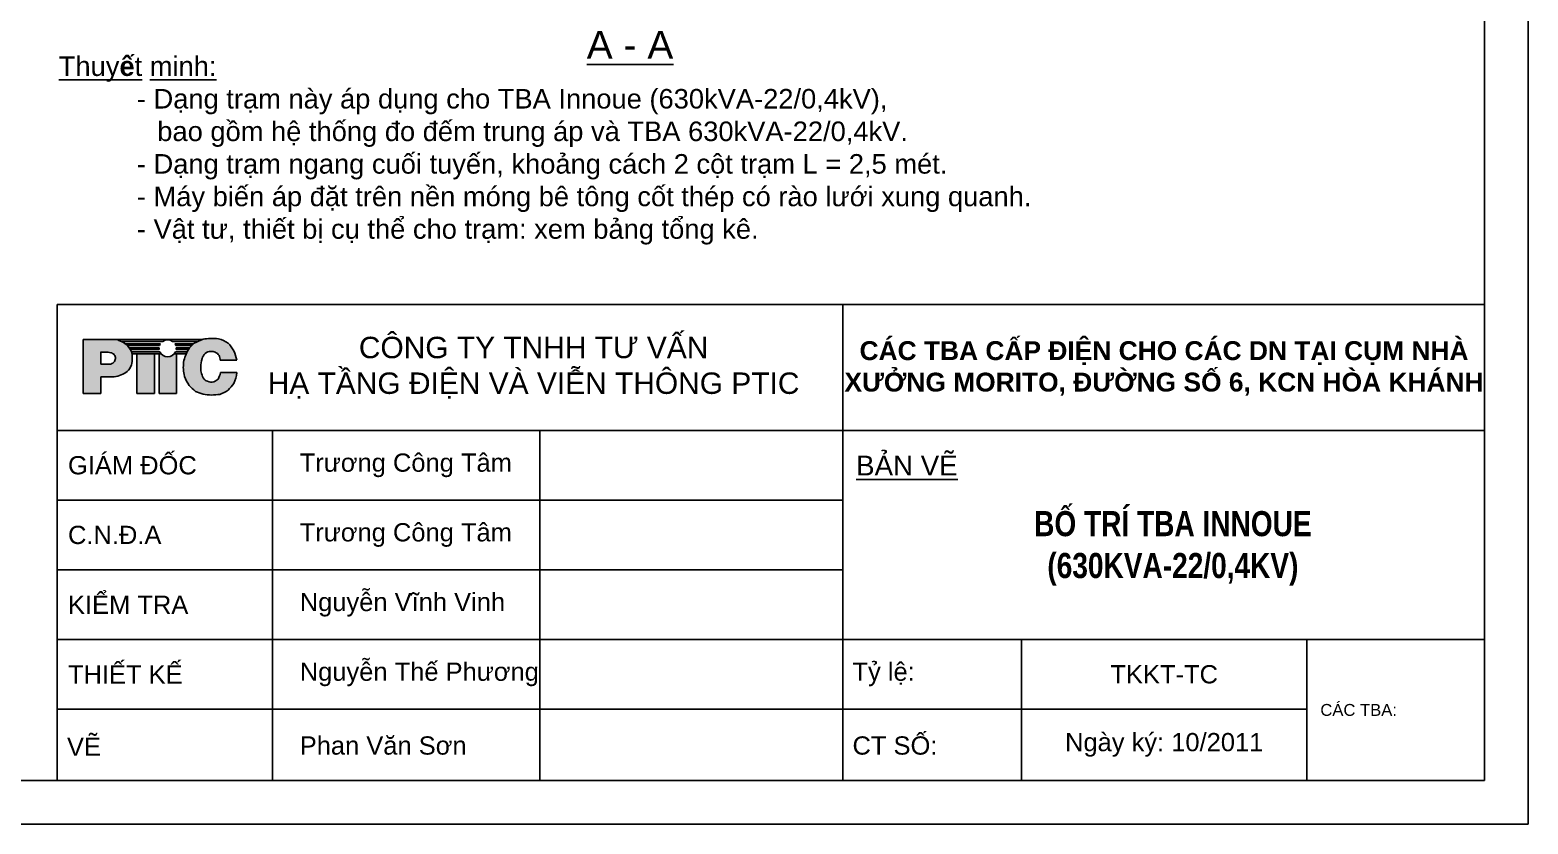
# Model space of a CAD drawing. Header units: inches. Extents: x -246336 to 136055, y -106871 to 69513.
# Drawn here: x -117782 to -107043, y 1536 to 7228 of the extents above; entities that cross this region are included whole.
import ezdxf

# ---------------------------------------------------------------- set-up
doc = ezdxf.new("R2010")
doc.units = ezdxf.units.IN
doc.header["$MEASUREMENT"] = 0
for name, color, linetype in [('Hoa Nhon 2T1', 7, 'Continuous'), ('Vinh ve', 1, 'Continuous'), ('XA-TT1', 7, 'Continuous')]:
    doc.layers.add(name, color=color, linetype=linetype)
doc.styles.add('khung ten', font='Varr.ttf')
doc.styles.get("Standard").update_dxf_attribs({"font": 'VNTIME_0.TTF', "height": 86})
doc.styles.add('VIET2', font='VNTIME_0.TTF', dxfattribs={"width": 0.8, "height": 2})
doc.styles.add('VU', font='arial.ttf', dxfattribs={"height": 12})

# ---------------------------------------------------------------- blocks, each defined once
blk = doc.blocks.new('12')
h = blk.add_hatch(color=4)
h.paths.add_polyline_path([(-2.21396531789869, 4.734622633003966, 0.02317145434089573), (-2.980781395437774, 5.182416042798991, -0.00390242034514483), (-3.480036795881823, 5.386380481346507), (-8.113642605362458, 5.386380481346507), (-8.113642605362479, -1.969188886876708), (-5.676945960793091, -1.969188886876708), (-5.676945960793113, 0.2928452155348822), (-3.858004313167115, 0.2928452155348822, 0.1283397221736985), (-2.073381870286177, 1.031242002622619, 0.1157215730751684), (-1.519311547572762, 1.910586549040161, 0.07989696385535393), (-1.383911519687352, 2.917201980430562, 0.06914228522669978), (-1.500649167325172, 3.729821470145254, 0.07033878001516503)])
h.paths.add_polyline_path([(-3.70697125692277, 2.802830576233916, -0.1809852348924336), (-3.929033717265796, 2.285692608529729, -0.2252931864701594), (-4.478546562155316, 2.032298544646778), (-5.703990789469962, 2.032298544646778), (-5.703990789469984, 3.686676651695308), (-4.68278778401509, 3.686676651695308, 0.0315761101757431), (-4.342386092454014, 3.596025731755716, -0.1731694427813112), (-3.865824965805473, 3.324072971936886, -0.2004309828348314)], flags=16)
h = blk.add_hatch(color=4)
edge = h.paths.add_edge_path()
edge.add_ellipse((3.447688507997739, 4.18807239939531), major_axis=(-1.167401307131149, 0), ratio=1, start_angle=234.3355262375874, end_angle=305.6644737624127, ccw=False)
edge.add_line((4.128327325787083, 5.136521982456983), (7.573077976979263, 5.136521982456983))
edge.add_arc((11.95097168525031, -4.165555785084123), 10.28078810764535, 111.70420227239771, 115.20336936956409, ccw=False)
edge.add_line((8.148983037667403, 5.386380481346507), (-3.48003679588183, 5.386380481346507))
edge.add_arc((9.835926303753737, 37.26761336871391), 34.55036734521664, 247.3309729758822, 248.2253372984948)
edge.add_arc((-7.426083885920981, -3.31032246865459), 9.585787482300196, 61.785544051581326, 62.371364036925115, ccw=False)
edge.add_line((-2.89418136329887, 5.136521982456983), (2.767049690208381, 5.136521982456983))
h = blk.add_hatch(color=4)
edge = h.paths.add_edge_path()
edge.add_ellipse((3.447688507997739, 4.18807239939531), major_axis=(-1.167401307131149, 0), ratio=1, start_angle=327.1945467350597, end_angle=340.65366269513817, ccw=False)
edge.add_line((2.466470150127449, 4.820556664867468), (-2.34906446780974, 4.820556664867468))
edge.add_arc((-7.426083885921209, -3.310322468654476), 9.585787482300194, 57.06180800763798, 58.0188450055453, ccw=False)
edge.add_arc((-5.410929670754562, 1.709477886129363), 4.401372719160927, 40.61763593374968, 43.4182152838319, ccw=False)
edge.add_line((-2.069975456647946, 4.574806270838039), (2.346206449782308, 4.574806270838039))
edge = h.paths.add_edge_path()
edge.add_arc((10.18710920250178, 1.236923022905032), 4.797254086816852, 131.6673032556351, 135.9097661486703, ccw=False)
edge.add_line((6.9978747028646, 4.820556664867468), (4.428906865868022, 4.820556664867468))
edge.add_ellipse((3.447688507997739, 4.18807239939531), major_axis=(-1.167401307131149, 0), ratio=1, start_angle=199.3463373048618, end_angle=212.8054532649403, ccw=False)
edge.add_line((4.549170566213114, 4.574806270838039), (6.74150588861762, 4.574806270838039))
h = blk.add_hatch(color=4)
edge = h.paths.add_edge_path()
edge.add_ellipse((3.447688507997739, 4.18807239939531), major_axis=(-1.167401307131149, 0), ratio=1, start_angle=355.66101060248707, end_angle=367.75013996316903, ccw=False)
edge.add_line((2.283633112961525, 4.276394815455006), (-1.83559482057403, 4.276394815455006))
edge.add_arc((-5.410929670754513, 1.709477886129363), 4.401372719160928, 31.828151708084476, 35.676512459859225, ccw=False)
edge.add_line((-1.671375188146293, 4.030644421425478), (2.290950748761091, 4.030644421425478))
edge = h.paths.add_edge_path()
edge.add_arc((10.18710920250178, 1.236923022905032), 4.797254086816852, 140.6848296185705, 144.3834058272005, ccw=False)
edge.add_line((6.475605734124837, 4.276394815455006), (4.611743903033901, 4.276394815455006))
edge.add_ellipse((3.447688507997739, 4.18807239939531), major_axis=(-1.167401307131149, 0), ratio=1, start_angle=172.2498600368309, end_angle=184.338989397513, ccw=False)
edge.add_line((4.604426267234384, 4.030644421425478), (6.287267215840028, 4.030644421425478))
for points in [[(8.14390299240349, 2.780434812659479, -0.09555779586384923), (8.578765007537367, 3.495708868121696, -0.2348403774138426), (9.365886433492776, 3.750992838830527, -0.1227403042460127), (9.934510681416576, 3.648981992563478, -0.2055271038672009), (10.47169298812059, 3.214708402611521, -0.1013688538891861), (10.63356673735925, 2.550525388629808), (12.90180224079286, 2.550525388629808, 0.05931363510781505), (12.49367053146216, 3.860798106273691, 0.079785394434362), (11.71816989799699, 4.889712127041165, 0.1239359843278772), (10.39294949669911, 5.468905537306441, 0.07958470147598873), (9.267425254813496, 5.51999657878703, 0.03935914175848856), (8.295381967590401, 5.443360279199155, 0.03287226383047405), (7.06753639952003, 4.881358822912702, 0.0615219007629445), (6.274553881198333, 4.012811643008703, 0.09590811171954307), (5.635051282924358, 2.301263066574009, 0.105003782232458), (5.7629513887332, 0.3598045408437258, 0.0643640716999582), (6.378876152243901, -0.8725722895054986, 0.05179781691890626), (7.274179996750355, -1.690028427928809, 0.0462075484571524), (8.28758407647583, -2.069151196006004, 0.03446421830315682), (9.44848903780494, -2.20093831746874, 0.01901526766280724), (10.57401327969055, -2.09875675977348, 0.06083703269673989), (11.70859660802962, -1.52627362179912, 0.05707850636371065), (12.49252107451266, -0.6171170821025243, 0.07252291372822556), (12.92738205503174, 0.864522070302499), (10.65075375702181, 0.864522070302499, -0.1118328816455859), (10.34379184769696, -0.004025109601499821, -0.0937389712907124), (9.781029726754056, -0.3872076580728532, -0.1837130254433736), (8.885725882247606, -0.3105713584849781, -0.2185807332172924), (8.322963761304706, 0.1492480148402819, -0.09390383139370573), (8.041582700833352, 0.941158369890374, -0.08716555014273372), (7.990423072355767, 1.656432425352591, -0.06528905888397088)], [(-0.7854324295181883, 3.45137484760005), (-0.7854324295181883, -1.985601871477243), (1.62987665964156, -1.985601871477243), (1.62987665964156, 3.45137484760005)]]:
    blk.add_hatch(color=4).paths.add_polyline_path(points)
h = blk.add_hatch(color=4)
edge = h.paths.add_edge_path()
edge.add_ellipse((3.447688507997739, 4.18807239939531), major_axis=(-1.167401307131149, 0), ratio=1, start_angle=23.92311133190009, end_angle=39.12819887574619, ccw=False)
edge.add_line((2.380578110892067, 3.714679103835991), (-1.496325969090911, 3.714679103835977))
edge.add_arc((-4.36644835857728, 2.903437508883144), 2.982568600386696, 10.58612068449429, 15.782972575922884, ccw=False)
edge.add_line((-1.434643431769885, 3.45137484760005), (2.542093383744941, 3.45137484760005))
edge = h.paths.add_edge_path()
edge.add_arc((10.37519282846429, 1.505403806739679), 4.806488721844407, 152.6358407306918, 156.1174368721957, ccw=False)
edge.add_line((6.106535370333265, 3.714679103835962), (4.514798905103405, 3.714679103835962))
edge.add_ellipse((3.447688507997739, 4.18807239939531), major_axis=(-1.167401307131149, 0), ratio=1, start_angle=140.8718011242537, end_angle=156.0768886680999, ccw=False)
edge.add_line((4.353283632250488, 3.45137484760005), (5.980249081230387, 3.45137484760005))
h = blk.add_hatch(color=4)
edge = h.paths.add_edge_path()
edge.add_line((2.293423703915842, -1.985601871477243), (4.655648781226223, -1.985601871477243))
edge.add_line((4.655648781226226, -1.985601871477243), (4.65564878122618, 3.451374847600064))
edge.add_line((4.65564878122618, 3.45137484760005), (4.35328363225053, 3.451374847600079))
edge.add_ellipse((3.447688507997739, 4.18807239939531), major_axis=(-1.167401307131149, 0), ratio=1, start_angle=39.12819887574608, end_angle=140.8718011242539, ccw=False)
edge.add_line((2.542093383744962, 3.45137484760005), (2.293423703915842, 3.45137484760005))
edge.add_line((2.293423703915842, 3.45137484760005), (2.293423703915842, -1.985601871477257))
at = {"color": 4}
for p, q in [((-8.113642605362479, 5.386380481346507), (-8.113642605362479, -1.969188886876708)), ((-3.480036795881823, 5.386380481346507), (-8.10949276573647, 5.386380481346507)), ((-3.480036795881823, 5.386380481346507), (8.207336255257175, 5.386380481346507)), ((-2.89418136329887, 5.136521982456983), (2.767049690208388, 5.136521982456983)), ((-2.34906446780974, 4.820556664867468), (2.466470150127449, 4.820556664867468)), ((-2.069975456647946, 4.574806270838039), (2.346206449782358, 4.574806270838039)), ((-1.835594820574038, 4.276394815455006), (2.283633112961525, 4.276394815455006)), ((4.128327325787083, 5.136521982456983), (7.573077976979263, 5.136521982456983)), ((4.428906865868022, 4.820556664867468), (6.9978747028646, 4.820556664867468)), ((4.549170566213114, 4.574806270838039), (6.741505888617667, 4.574806270838039)), ((4.611743903033947, 4.276394815455006), (6.475605734124837, 4.276394815455006)), ((-4.68278778401509, 3.686676651695308), (-5.726684028651107, 3.686676651695308)), ((-5.703990789469934, 3.664014053026833), (-5.703990789469934, 2.032298544646778)), ((-1.671375188146293, 4.030644421425478), (2.290950748761084, 4.030644421425478)), ((-1.496325969090911, 3.714679103835962), (2.380578110892067, 3.714679103835962)), ((-1.434643431769885, 3.45137484760005), (2.542093383744984, 3.45137484760005)), ((-0.7854324295181883, -1.985601871477243), (-0.7854324295181883, 3.45137484760005)), ((1.62987665964156, 3.448119774614753), (1.62987665964156, -1.985601871477243)), ((2.29342370391587, -1.985601871477243), (2.29342370391587, 3.45137484760005)), ((4.353283632250488, 3.45137484760005), (5.980249081230383, 3.45137484760005)), ((4.514798905103405, 3.714679103835962), (6.106535370333265, 3.714679103835962)), ((4.604426267234384, 4.030644421425478), (6.287267215840028, 4.030644421425478)), ((4.655648781226205, 3.45137484760005), (4.655648781226226, -1.985601871477243)), ((10.63356673735925, 2.550525388629808), (12.90180224079286, 2.550525388629808)), ((-5.703990789469934, 2.032298544646778), (-4.478546562155316, 2.032298544646778)), ((-5.676945960793091, 0.2928452155348822), (-3.858004313167115, 0.2928452155348822)), ((-5.676945960793091, -1.969188886876708), (-5.676945960793091, 0.2928452155348822)), ((12.92738205503174, 0.864522070302499), (10.65075375702181, 0.864522070302499)), ((-8.113642605362479, -1.969188886876708), (-5.676945960793091, -1.969188886876708)), ((1.62987665964156, -1.985601871477243), (-0.7854324295181883, -1.985601871477243)), ((4.655648781226226, -1.985601871477243), (2.29342370391587, -1.985601871477243))]:
    blk.add_line(p, q, dxfattribs=at)
for centre, radius, start, end in [((9.83592630375383, 37.26761336871387), 34.55036734521664, 247.3309729758818, 248.2253372984953), ((-7.426083885921187, -3.310322468654476), 9.585787482300185, 57.06180800763855, 62.3713640369246), ((-5.410929670754562, 1.709477886129363), 4.401372719160933, 27.32426128094596, 43.4182152838321), ((10.18710920250178, 1.236923022905017), 4.797254086816856, 130.5629426310856, 144.6449750038428), ((11.95097168525037, -4.165555785084109), 10.28078810764536, 110.8286798847477, 118.3597359375137), ((9.267425254813496, -0.6829469333782754), 6.202943512165302, 90, 99.01579717028388), ((9.670711232894611, 1.981227220920161), 3.561674907721688, 78.30039686389922, 96.50150465044592), ((9.905173616345746, 2.547174079095086), 2.962168128813126, 52.26208936077661, 80.52202057450461), ((8.902438360050905, 1.960765511642236), 4.062889657576375, 27.88221568869501, 46.12902869829542), ((-3.795584939973018, 6.333752914990555), 2.791798995303478, 251.4707380585927, 258.7050457596305), ((-4.470700715343291, 2.737820461037003), 0.7055655404135903, 269.362861211075, 320.1483467966316), ((-4.48494283188338, 2.792682511403243), 0.8158938372380491, 40.63957750628678, 79.93736699162372), ((-4.50894113606082, 2.840955213654169), 0.8028755663383399, 316.2437097481766, 357.2782799119225), ((-4.410431802874541, 2.873271414273162), 0.7069785367141004, 354.2817634340929, 39.61646044404109), ((-4.581235077890391, 2.834860506608251), 3.198383662750824, 343.203005597335, 1.475226469379629), ((-4.366448358577308, 2.90343750888313), 2.982568600386694, 0.2644193753833614, 16.08548426604644), ((10.27039001010946, 1.631689397498278), 4.683448944321007, 171.7804911768913, 195.7577203442977), ((10.37519282846426, 1.505403806739693), 4.806488721844406, 148.5555654793222, 170.4690601418698), ((12.35276296697064, 1.633244883870404), 4.362401519602296, 164.7535100518442, 179.6954534069952), ((10.21555916429136, 2.010766739204598), 2.210010913506272, 137.7848693546279, 159.6188066649469), ((9.229101260617448, 2.831630446140494), 0.9294823250666338, 81.53746075309031, 134.4009960417615), ((9.44555095842422, 2.559250020151254), 1.194402521098388, 65.83435805876998, 93.824365770085), ((9.697171884579756, 2.806026303781067), 0.8757305508742846, 27.81871938287042, 74.27514354690967), ((8.931426504408748, 2.487499495194953), 1.703306676988043, 2.120547215713109, 25.27348956569427), ((7.194520155808345, 1.491486509997799), 5.804707756988229, 10.51219632256084, 24.08997237912067), ((-4.380365375314319, 4.081148283910224), 3.824147122837926, 277.8508866318202, 307.1042721009568), ((-3.670605752165876, 2.651874932453737), 2.275428579872339, 314.5831958756954, 340.9871819485509), ((10.83782560840152, 2.126052223247257), 5.373451332342188, 199.1898246209799, 213.9206637061663), ((10.05189757601895, 1.444411773799317), 2.072348881327279, 174.1278317272869, 194.054340044569), ((10.2719838788649, 1.287717789384189), 2.257164780472262, 188.8319854338485, 210.2902335002185), ((9.105132711207922, 0.5322408528387399), 0.8709028534519716, 206.0889060979735, 255.4082323533247), ((8.579937308449281, 1.107873113352028), 2.085066064620459, 327.7734980566309, 353.2976524027929), ((7.629328464660468, 1.614864994345865), 5.350923878182893, 335.3470504211276, 351.9390296974874), ((10.76136037432495, 3.028252557869692), 5.867077845630569, 221.6721019059104, 233.5326873027209), ((9.827697445873149, 3.591595937991983), 5.866515772216324, 244.1975338093764, 254.7799964547921), ((9.434146092215926, 0.828336373983376), 1.264071022442135, 244.2877090895262, 285.9273240030594), ((9.049450221827144, 1.292070982117352), 1.831716496466681, 293.5403998099883, 314.9611944064914), ((8.797484618282464, 2.832616324234365), 5.241611830198943, 289.811571397329, 303.7372288770713), ((8.131487970618196, 2.3506545172459), 5.27506189529208, 312.696665904773, 325.7639174317986), ((9.822871698684366, 6.276041552506157), 8.485243077998817, 259.5757045649315, 267.4711965244376), ((8.668322246864683, 12.64244061538503), 14.86386754401333, 273.0086930049623, 277.366146199259)]:
    blk.add_arc(centre, radius, start, end, dxfattribs=at)
for start_param, end_param in [(6.207455655983861, 6.41845076702728), (5.710622135097253, 5.945528023008341), (10.37311179441904, 11.61803678070951), (9.762435244940624, 9.997341132851712), (9.289512500921687, 9.500507611965105), (6.700722367242411, 9.007240900706556)]:
    blk.add_ellipse((3.447688507997739, 4.18807239939531), major_axis=(-1.167401307131149, 0), ratio=1, start_param=start_param, end_param=end_param, dxfattribs=at)

msp = doc.modelspace()

# ---------------------------------------------------------------- linework, layer by layer
at = {"layer": 'Defpoints', "color": 0}
msp.add_lwpolyline([(-107042.7340764643, 19644.11300282161), (-132882.4889164532, 19644.11300282161), (-132882.4889164532, 1536.09783042768), (-107042.7340764643, 1536.09783042768)], close=True, dxfattribs=at)
at = {"layer": 'Hoa Nhon 2T1', "color": 1}
msp.add_lwpolyline([(-131321.4531257299, 1848.304990762408), (-131321.4531257299, 19331.90584467702), (-107354.9412346091, 19331.90584467673), (-107354.9412346091, 1848.304990762408)], close=True, dxfattribs=at)
at = {"layer": 'Vinh ve', "color": 0}
for p, q in [((-111954.9055150029, 5258.912184921355), (-111954.9055150029, 1848.304990762408)), ((-117586.7628169636, 4356.814333428774), (-107354.941234609, 4356.814333428774)), ((-117579.4447494502, 4356.716720272816), (-107354.941234609, 4356.716720272816)), ((-116043.6824659648, 4356.716720272816), (-116043.6824659648, 1848.304990762408)), ((-116043.3217698866, 4356.814333428774), (-116043.3217698866, 1848.402603935247)), ((-114126.6991801485, 4356.716720272816), (-114126.6991801485, 1848.304990762408)), ((-117586.7628169636, 3857.243670803873), (-111954.9055150029, 3857.243670803873)), ((-117586.7628169636, 3357.770621343079), (-111954.9055150029, 3357.770621343079)), ((-117586.7628169636, 2858.297571882867), (-111954.9055150029, 2858.297571882867)), ((-111954.9055150029, 2858.297571882867), (-107354.941234609, 2858.297571882867)), ((-110675.1036122063, 2858.297571882867), (-110675.1036122063, 1848.304990762408)), ((-110674.7429160815, 2858.395185046975), (-110674.7429160815, 1848.402603935247)), ((-108627.4205676833, 2858.297571882867), (-108627.4205676833, 1848.304990762408)), ((-117586.7628169636, 2358.824522413925), (-111955.2662110812, 2358.824522413925)), ((-111954.9055150029, 2358.824522413925), (-108627.4205676833, 2358.824522413925))]:
    msp.add_line(p, q, dxfattribs=at)
at = {"layer": 'Vinh ve', "color": 1}
msp.add_lwpolyline([(-117586.7628169637, 1848.304990762408), (-107354.9412346091, 1848.304990762408), (-107354.9412346091, 5258.912184921355), (-117586.7628169637, 5258.912184921355)], close=True, dxfattribs=at)

# ---------------------------------------------------------------- block references
at = {"layer": 'Vinh ve', "xscale": 52.43183920305455, "yscale": 52.43183920312731, "zscale": 52.4318392031204}
msp.add_blockref('12', (-116975.6880673179, 4726.051430305961), dxfattribs=at)

# ---------------------------------------------------------------- texts
at = {"insert": (-109588.6707526161, 3512.049764164985), "char_height": 179.9999999986751, "width": 20427.08017499737, "attachment_point": 5, "style": 'VIET2'}
msp.add_mtext('\\pt20293;{\\fArial|b1|i0|c0|p34;BỐ TRÍ TBA INNOUE\\P(630KVA-22/0,4KV)}', dxfattribs=at)
at = {"layer": 'Vinh ve', "color": 0, "insert": (-117575.5405987657, 7038.085835204765), "char_height": 140, "width": 14929.83102949346, "attachment_point": 1}
msp.add_mtext('{\\fArial|b0|i0|c0|p34;\\LThuy\\fArial|b1|i0|c0|p34;ế\\fArial|b0|i0|c0|p34;t minh:\\l\\P^I- Dạng trạm này áp dụng cho TBA Innoue (630kVA-22/0,4kV), \\P             bao gồm hệ thống đo đếm trung áp và TBA 630kVA-22/0,4kV.\\P^I- Dạng trạm ngang cuối tuyến, khoảng cách 2 cột trạm L = 2,5 mét.\\P^I- Máy biến áp đặt trên nền móng bê tông cốt thép có rào lưới xung quanh.\\P^I- Vật tư, thiết bị cụ thể cho trạm: xem bảng tổng kê.}', dxfattribs=at)
at = {"layer": 'Vinh ve', "color": 0, "style": 'khung ten'}
for s, insert, char_height, width, attachment_point in [('{\\fArial|b0|i0|c0|p34;CÔNG TY TNHH TƯ VẤN\\PHẠ TẦNG ĐIỆN VÀ VIỄN THÔNG PTIC}', (-114171.6273561325, 4806.927820125275), 153.4773237366007, 5606.772125565129, 5), ('{\\fArial|b0|i0|c0|p34;GIÁM ĐỐC}', (-117509.3509146101, 4107.029002136696), 130.7399424422894, 1535.762283499082, 4), ('{\\fArial|b0|i0|c0|p34;Trương Công Tâm}', (-115848.0700510386, 4106.980195546203), 130.7399424422894, 2711.017697780687, 4), ('{\\fArial|b0|i0|c0|p34;C.N.Đ.A}', (-117509.3509146101, 3607.555952659604), 130.7399424422894, 1535.762283499082, 4), ('{\\fArial|b0|i0|c0|p34;Trương Công Tâm}', (-115848.0700510386, 3607.507146077842), 130.7399424422894, 2711.017697780687, 4), ('{\\fArial|b0|i0|c0|p34;Nguyễn Vĩnh Vinh}', (-115848.0700510386, 3108.034096617048), 130.7399424422894, 2711.017697780687, 4), ('{\\fArial|b0|i0|c0|p34;KIỂM TRA}', (-117509.3509146101, 3108.082903191244), 130.7399424422894, 1535.762283499082, 4), ('{\\fArial|b0|i0|c0|p34;THIẾT KẾ}', (-117509.7116107349, 2608.60985373045), 130.7399424422894, 1535.762283499082, 4), ('{\\fArial|b0|i0|c0|p34;Nguyễn Thế Phương}', (-115848.0700510386, 2608.561047156254), 130.7399424422894, 2711.017697780687, 4), ('{\\fArial|b0|i0|c0|p34;VẼ}', (-117516.6689822027, 2090.509129056736), 130.7399424422894, 1535.762283499082, 4), ('{\\fArial|b0|i0|c0|p34;Phan Văn Sơn}', (-115848.0700510386, 2098.041524140426), 130.7399424422894, 2711.017697780687, 4)]:
    msp.add_mtext(s, dxfattribs=dict(at, insert=insert, char_height=char_height, width=width, attachment_point=attachment_point))
at = {"layer": 'Vinh ve', "color": 0, "ltscale": 0.01, "style": 'khung ten'}
for s, insert, char_height, width, attachment_point in [('{\\fArial|b1|i0|c0|p34;CÁC TBA CẤP ĐIỆN CHO CÁC DN TẠI CỤM NHÀ XƯỞNG MORITO, ĐƯỜNG SỐ 6, KCN HÒA KHÁNH}', (-109652.3400338769, 4801.288958944497), 135.2346537743965, 4685.325231661298, 5), ('{\\fArial|b0|i0|c0|p34;\\LBẢN VẼ}', (-111859.6520196875, 4105.789043550758), 142.108633089445, 4582.063977280344, 4), ('{\\fArial|b0|i0|c0|p34;Tỷ lệ:}', (-111885.5672510196, 2608.561047156254), 130.7399424422894, 1280.162598887445, 4), ('{\\fArial|b0|i0|c0|p34;TKKT-TC}', (-109651.0817418569, 2608.60985373045), 130.7399424422894, 2047.322348423873, 5), ('{\\fArial|b0|i0|c0|p34;CÁC TBA: }', (-108531.7196877168, 2353.39889442861), 85.26517985344125, 1279.801902811848, 4), ('{\\fArial|b0|i0|c0|p34;CT SỐ:}', (-111885.5672510196, 2098.041515521618), 130.7399424422894, 1280.162598887445, 4), ('{\\fArial|b0|i0|c0|p34;Ngày ký: 10/2011}', (-109651.0817418569, 2103.564756604756), 130.7399424422894, 2047.322348423797, 5)]:
    msp.add_mtext(s, dxfattribs=dict(at, insert=insert, char_height=char_height, width=width, attachment_point=attachment_point))
at = {"layer": 'XA-TT1', "linetype": 'Continuous', "insert": (-113169.8623117891, 7221.353776150136), "char_height": 200, "width": 1081.182149081678, "attachment_point": 3, "style": 'VU'}
msp.add_mtext('{\\LA - A}', dxfattribs=at)

doc.saveas('drawing.dxf')
